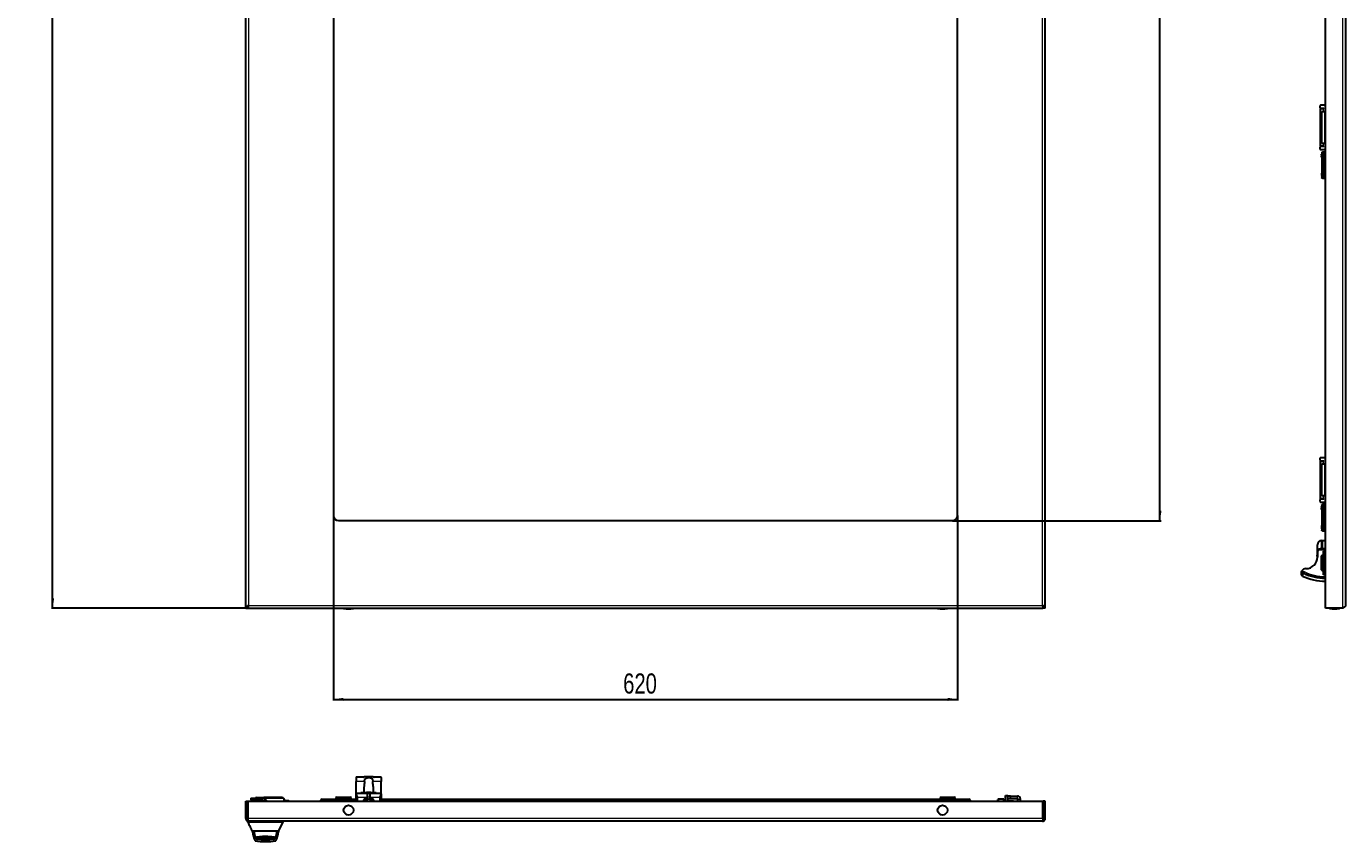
# Model space of a CAD drawing. Header units: millimetres. Extents: x -793 to 1819, y -785 to 978.
# Drawn here: x -793 to 517, y -785 to 24 of the extents above; entities that cross this region are included whole.
import ezdxf

# ---------------------------------------------------------------- set-up
doc = ezdxf.new("R2010")
doc.units = ezdxf.units.MM
doc.layers.add('FORMAT', color=7, linetype='Continuous')
doc.styles.add('SLDTEXTSTYLE0', font='TXT', dxfattribs={"width": 0.75})
doc.dimstyles.new('SLDDIMSTYLE0', dxfattribs={"dimtxt": 20, "dimasz": 10, "dimexe": 0, "dimexo": 0.0625, "dimgap": 5, "dimtad": 2, "dimdec": 1, "dimrnd": 1e-09, "dimzin": 12, "dimdsep": 46, "dimtxsty": 'SLDTEXTSTYLE0', "dimsah": 1, "dimcen": 0.09, "dimadec": 0, "dimazin": 3, "dimtfac": 1, "dimtofl": 0, "dimtmove": 0, "dimatfit": 3, "dimfxl": 0, "dimfrac": 2, "dimtolj": 1, "dimtzin": 12, "dimarcsym": 0})

# ---------------------------------------------------------------- blocks, each defined once
blk = doc.blocks.new('_D_1')
at = {"layer": 'FORMAT'}
for p, q in [((-575.1, 801.5), (-768, 801.5)), ((-767, -553.5), (-767, 801.5)), ((-575.1, -553.5), (-768, -553.5))]:
    blk.add_line(p, q, dxfattribs=at)
for points in [[(-767, 801.5), (-768.5, 791.5), (-765.5, 791.5)], [(-767, -553.5), (-765.5, -543.5), (-768.5, -543.5)]]:
    blk.add_solid(points, dxfattribs=at)
at = {"layer": 'FORMAT', "insert": (-792.8, 94.5), "char_height": 20, "attachment_point": 1, "rotation": 90, "style": 'SLDTEXTSTYLE0'}
blk.add_mtext('1355', dxfattribs=at)
blk = doc.blocks.new('_D_2')
at = {"layer": 'FORMAT'}
for p, q in [((-488.1, -461.5), (-488.1, -645)), ((131.9, -461.5), (131.9, -645)), ((-488.1, -644), (131.9, -644))]:
    blk.add_line(p, q, dxfattribs=at)
for points in [[(-488.1, -644), (-478.1, -645.5), (-478.1, -642.4)], [(131.9, -644), (121.9, -642.4), (121.9, -645.5)]]:
    blk.add_solid(points, dxfattribs=at)
at = {"layer": 'FORMAT', "insert": (-200.3, -618.2), "char_height": 20, "attachment_point": 1, "style": 'SLDTEXTSTYLE0'}
blk.add_mtext('620', dxfattribs=at)
blk = doc.blocks.new('_D_3')
at = {"layer": 'FORMAT'}
for p, q in [((126.9, 714.5), (333.9, 714.5)), ((332.9, -466.5), (332.9, 714.5)), ((126.9, -466.5), (333.9, -466.5))]:
    blk.add_line(p, q, dxfattribs=at)
for points in [[(332.9, 714.5), (331.4, 704.5), (334.4, 704.5)], [(332.9, -466.5), (334.4, -456.5), (331.4, -456.5)]]:
    blk.add_solid(points, dxfattribs=at)
at = {"layer": 'FORMAT', "insert": (307.1, 94.5), "char_height": 20, "attachment_point": 1, "rotation": 90, "style": 'SLDTEXTSTYLE0'}
blk.add_mtext('1181', dxfattribs=at)

msp = doc.modelspace()

# ---------------------------------------------------------------- linework, layer by layer
at = {"color": 7, "linetype": 'Continuous', "lineweight": 25}
for p, q in [((-575.1, -553.47), (-575.1, 801.53)), ((218.9, -553.47), (218.9, 801.53)), ((497.27, -553.47), (497.27, 801.53)), ((-488.1, 709.53), (-488.1, -461.47)), ((131.9, -461.47), (131.9, 709.53)), ((517.27, 45.03), (517.27, -550.87)), ((491.72, -54.47), (491.72, -56.47)), ((497.27, -53.97), (492.22, -53.97)), ((492.22, -56.97), (495.72, -56.97)), ((492.22, -56.97), (492.22, -57.27)), ((492.22, -94.67), (492.22, -57.27)), ((492.22, -57.27), (495.22, -57.27)), ((493.77, -59.97), (496.77, -59.97)), ((493.77, -91.97), (493.77, -59.97)), ((494.72, -56.97), (494.72, -57.27)), ((495.22, -57.27), (495.72, -57.27)), ((495.72, -57.27), (495.72, -56.97)), ((497.27, -59.97), (496.77, -59.97)), ((491.72, -95.47), (491.72, -97.47)), ((495.22, -94.67), (492.22, -94.67)), ((492.22, -94.67), (492.22, -94.97)), ((495.72, -94.97), (492.22, -94.97)), ((492.22, -97.97), (497.27, -97.97)), ((493.67, -100.97), (493.67, -125.97)), ((496.77, -91.97), (493.77, -91.97)), ((494.72, -94.67), (494.72, -94.97)), ((495.72, -94.67), (495.22, -94.67)), ((497.27, -100.47), (495.67, -100.47)), ((495.72, -94.97), (495.72, -94.67)), ((496.77, -91.97), (497.27, -91.97)), ((495.67, -126.47), (497.27, -126.47)), ((491.72, -404.47), (491.72, -406.47)), ((497.27, -403.97), (492.22, -403.97)), ((492.22, -406.97), (495.72, -406.97)), ((492.22, -406.97), (492.22, -407.27)), ((492.22, -444.67), (492.22, -407.27)), ((492.22, -407.27), (495.22, -407.27)), ((493.77, -409.97), (496.77, -409.97)), ((493.77, -441.97), (493.77, -409.97)), ((494.72, -406.97), (494.72, -407.27)), ((495.22, -407.27), (495.72, -407.27)), ((495.72, -407.27), (495.72, -406.97)), ((497.27, -409.97), (496.77, -409.97)), ((491.72, -445.47), (491.72, -447.47)), ((495.22, -444.67), (492.22, -444.67)), ((492.22, -444.67), (492.22, -444.97)), ((495.72, -444.97), (492.22, -444.97)), ((496.77, -441.97), (493.77, -441.97)), ((494.72, -444.67), (494.72, -444.97)), ((495.72, -444.67), (495.22, -444.67)), ((495.72, -444.97), (495.72, -444.67)), ((496.77, -441.97), (497.27, -441.97)), ((492.22, -447.97), (497.27, -447.97)), ((493.67, -450.97), (493.67, -475.97)), ((497.27, -450.47), (495.67, -450.47)), ((-483.1, -466.47), (126.9, -466.47)), ((495.67, -476.47), (497.27, -476.47)), ((489.27, -496.26), (489.27, -490.32)), ((489.27, -496.25), (489.27, -490.32)), ((489.27, -498.32), (489.27, -496.26)), ((493.27, -486.32), (493.27, -486.32)), ((493.27, -486.32), (493.3, -486.32)), ((493.27, -494.32), (497.27, -494.32)), ((493.3, -486.32), (494.26, -486.32)), ((494.26, -486.32), (497.27, -486.32)), ((495.27, -496.82), (497.27, -496.82)), ((495.27, -499.47), (495.27, -496.82)), ((489.16, -500.47), (489.17, -500.47)), ((489.17, -498.65), (489.27, -498.65)), ((489.17, -498.78), (489.27, -498.78)), ((489.17, -498.78), (489.17, -500.33)), ((489.17, -500.33), (489.27, -500.33)), ((489.17, -500.47), (489.27, -500.47)), ((489.17, -500.54), (489.27, -500.54)), ((489.17, -500.67), (489.27, -500.67)), ((489.17, -501.67), (489.17, -500.67)), ((489.17, -502.17), (489.17, -501.67)), ((489.17, -501.67), (489.27, -501.67)), ((489.17, -502.17), (489.27, -502.17)), ((489.27, -498.32), (489.27, -502.57)), ((493.77, -500.97), (493.27, -501.47)), ((493.27, -515.47), (493.27, -501.47)), ((495.27, -500.97), (493.77, -500.97)), ((493.77, -500.97), (493.77, -515.97)), ((495.27, -517.47), (495.27, -499.47)), ((496.27, -498.47), (497.27, -498.47)), ((475.54, -518.5), (473.38, -517.6)), ((493.27, -515.47), (493.77, -515.97)), ((493.77, -515.97), (495.27, -515.97)), ((495.27, -520.12), (495.27, -517.47)), ((497.27, -520.12), (495.27, -520.12)), ((497.27, -518.47), (496.27, -518.47)), ((-575.1, -553.47), (-573.1, -553.47)), ((-572.8, -553.47), (-572.8, -551.79)), ((-572.8, -553.47), (216.6, -553.47)), ((216.6, -551.47), (216.6, -553.47)), ((218.9, -553.47), (216.9, -553.47)), ((514.67, -553.47), (497.27, -553.47)), ((-465.6, -721.68), (-465.6, -725.51)), ((-465.6, -737.01), (-465.6, -725.51)), ((-458.58, -721.12), (-464.1, -721.12)), ((-457.69, -721.07), (-458.22, -721.07)), ((-457.95, -732.8), (-457.95, -735.38)), ((-448.5, -721.01), (-457.69, -721.01)), ((-447.99, -721.07), (-448.5, -721.06)), ((-448.25, -735.38), (-448.25, -732.8)), ((-442.1, -721.12), (-447.62, -721.12)), ((-440.6, -721.68), (-440.6, -725.51)), ((-440.6, -737.01), (-440.6, -725.51)), ((-575.1, -745.01), (-573.1, -745.01)), ((-575.1, -762.41), (-575.1, -745.01)), ((-573.1, -762.41), (-573.1, -745.01)), ((-572.8, -745.01), (216.6, -745.01)), ((-572.8, -762.41), (-572.8, -745.01)), ((-570.1, -742.11), (-570.1, -743.01)), ((-570.1, -742.11), (-568.1, -742.11)), ((-568.1, -743.41), (-569.7, -743.41)), ((-569.51, -745.01), (-569.6, -743.41)), ((-568.1, -742.11), (-565.9, -742.11)), ((-566.89, -743.41), (-568.1, -743.41)), ((-567.1, -745.01), (-567.1, -744.51)), ((-565.1, -745.01), (-565.1, -744.51)), ((-564.1, -741.51), (-557.6, -741.51)), ((-564.1, -743.51), (-559.1, -743.51)), ((-559.1, -743.41), (-559.1, -744.91)), ((-557.7, -743.96), (-557.7, -744.91)), ((-554.5, -743.96), (-557.7, -743.96)), ((-557.7, -744.71), (-554.5, -744.71)), ((-539.1, -741.41), (-557.1, -741.41)), ((-554.5, -744.91), (-554.5, -743.96)), ((-537.1, -745.01), (-537.1, -743.41)), ((-532.7, -744.81), (-537.1, -744.81)), ((-500.6, -745.01), (-500.6, -744.01)), ((-499.6, -743.01), (-495.6, -743.01)), ((-495.6, -743.01), (-465.6, -743.01)), ((-495.6, -743.01), (-495.6, -744.01)), ((-495.6, -744.01), (-495.6, -745.01)), ((-485.1, -741.01), (-485.6, -741.51)), ((-485.6, -741.51), (-485.6, -743.01)), ((-470.6, -741.51), (-485.6, -741.51)), ((-485.1, -741.01), (-471.1, -741.01)), ((-470.6, -741.51), (-471.1, -741.01)), ((-470.6, -743.01), (-470.6, -741.51)), ((-465.6, -737.89), (-465.6, -737.01)), ((-465.6, -737.01), (-452.1, -737.01)), ((-465.6, -745.01), (-465.6, -737.89)), ((-460.72, -736.91), (-460.72, -737.01)), ((-460.58, -736.91), (-460.58, -737.01)), ((-460.46, -736.91), (-460.46, -737.01)), ((-459.65, -736.91), (-460.46, -736.91)), ((-459.65, -736.91), (-459.65, -737.01)), ((-459.5, -736.91), (-459.5, -737.01)), ((-459.38, -736.91), (-459.38, -737.01)), ((-459.05, -736.91), (-459.05, -737.01)), ((-458.86, -736.91), (-458.86, -737.01)), ((-458.33, -736.91), (-458.33, -737.01)), ((-457.85, -736.91), (-457.85, -737.01)), ((-457.68, -736.91), (-457.68, -737.01)), ((-457.22, -736.91), (-457.22, -737.01)), ((-457.08, -736.91), (-457.08, -737.01)), ((-456.96, -736.91), (-456.96, -737.01)), ((-456.65, -736.91), (-456.65, -737.01)), ((-455.37, -736.91), (-456.49, -736.91)), ((-455.37, -736.91), (-455.37, -737.01)), ((-455.23, -736.91), (-455.23, -737.01)), ((-455.04, -736.91), (-455.04, -737.01)), ((-455.03, -736.91), (-455.03, -737.01)), ((-454.44, -736.91), (-455.03, -736.91)), ((-454.44, -736.91), (-454.44, -737.01)), ((-454.17, -736.69), (-454.2, -736.45)), ((-454.13, -736.69), (-454.16, -736.38)), ((-454.14, -736.54), (-454.14, -736.45)), ((-453.54, -736.91), (-454.12, -736.91)), ((-454.1, -737.01), (-452.1, -737.01)), ((-454.1, -741.01), (-454.1, -737.01)), ((-454.1, -741.01), (-454.1, -741.04)), ((-453.54, -736.91), (-453.54, -737.01)), ((-453.53, -736.91), (-453.53, -737.01)), ((-453.53, -736.91), (-453.35, -736.91)), ((-453.35, -736.91), (-453.35, -737.01)), ((-453.35, -736.91), (-453.35, -736.91)), ((-453.33, -736.91), (-453.33, -737.01)), ((-453.32, -736.42), (-453.32, -736.38)), ((-453.18, -736.91), (-453.18, -737.01)), ((-452.38, -736.91), (-453.18, -736.91)), ((-452.38, -736.91), (-452.38, -737.01)), ((-452.24, -736.91), (-452.24, -737.01)), ((-452.12, -736.91), (-452.12, -737.01)), ((-452.1, -737.01), (-452.1, -741.01)), ((-452.1, -741.04), (-452.1, -741.01)), ((-452.05, -736.46), (-452.04, -736.38)), ((-452.02, -736.94), (-451.72, -736.93)), ((-451.69, -736.58), (-451.68, -736.45)), ((-451.69, -736.91), (-451.69, -737.01)), ((-451.6, -737.01), (-440.6, -737.01)), ((-451.57, -736.91), (-451.57, -737.01)), ((-451.2, -736.91), (-451.2, -737.01)), ((-450.94, -736.91), (-450.94, -737.01)), ((-450.82, -736.91), (-450.82, -737.01)), ((-450.68, -736.91), (-450.68, -737.01)), ((-450.56, -736.91), (-450.56, -737.01)), ((-450.13, -736.91), (-450.13, -737.01)), ((-450.1, -736.91), (-450.13, -736.91)), ((-450.09, -736.91), (-450.09, -737.01)), ((-450.06, -736.91), (-450.06, -737.01)), ((-449.89, -736.91), (-449.89, -737.01)), ((-449.55, -736.91), (-449.55, -737.01)), ((-449.06, -736.91), (-449.06, -737.01)), ((-448.86, -736.91), (-448.86, -737.01)), ((-448.52, -736.91), (-448.52, -737.01)), ((-448.36, -736.91), (-448.36, -737.01)), ((-447.3, -736.91), (-448.36, -736.91)), ((-447.3, -736.91), (-447.3, -737.01)), ((-446.99, -736.91), (-446.99, -737.01)), ((-446.82, -736.91), (-446.82, -737.01)), ((-446.45, -736.91), (-446.45, -737.01)), ((-445.69, -736.91), (-446.45, -736.91)), ((-445.69, -736.91), (-445.69, -737.01)), ((-440.6, -737.89), (-440.6, -737.01)), ((-440.6, -737.89), (-440.6, -745.01)), ((-440.6, -743.01), (139.4, -743.01)), ((114.9, -741.01), (114.4, -741.51)), ((114.4, -741.51), (114.4, -743.01)), ((129.4, -741.51), (114.4, -741.51)), ((114.9, -741.01), (128.9, -741.01)), ((129.4, -741.51), (128.9, -741.01)), ((129.4, -743.01), (129.4, -741.51)), ((139.4, -743.01), (143.4, -743.01)), ((139.4, -744.01), (139.4, -743.01)), ((139.4, -745.01), (139.4, -744.01)), ((144.4, -744.01), (144.4, -745.01)), ((171.85, -745.01), (171.85, -743.56)), ((177.85, -742.96), (172.45, -742.96)), ((177.85, -745.01), (177.85, -742.96)), ((179.35, -744.96), (178.1, -744.96)), ((179.35, -739.46), (181.85, -739.46)), ((179.35, -739.96), (179.35, -739.46)), ((179.35, -745.01), (179.35, -739.96)), ((181.85, -739.46), (181.85, -739.96)), ((181.85, -745.01), (181.85, -739.96)), ((182.35, -739.96), (181.85, -740)), ((187.29, -744.96), (181.85, -744.96)), ((184.35, -739.96), (182.35, -739.96)), ((182.35, -742.46), (184.35, -742.46)), ((184.35, -739.96), (191.35, -739.96)), ((184.35, -742.46), (184.35, -739.96)), ((184.35, -742.46), (191.35, -742.46)), ((187.34, -745.01), (187.29, -744.96)), ((187.29, -745.01), (187.29, -744.96)), ((191.85, -745.01), (191.85, -742.96)), ((194.35, -745.01), (194.35, -742.96)), ((216.6, -762.41), (216.6, -745.01)), ((218.9, -745.01), (216.9, -745.01)), ((216.9, -762.41), (216.9, -745.01)), ((218.9, -762.41), (218.9, -745.01)), ((-575.1, -762.41), (-573.1, -762.41)), ((-573.1, -766.01), (-573.1, -765.01)), ((-572.5, -765.01), (-573.1, -765.01)), ((216.3, -765.01), (-572.5, -765.01)), ((-543.6, -766.01), (-567.6, -766.01)), ((-542.6, -775.01), (-538.07, -765.96)), ((-538.1, -766.01), (-538.1, -765.01)), ((218.9, -762.41), (216.9, -762.41)), ((-566.2, -775.01), (-568.6, -775.01)), ((-568.56, -775.01), (-568.56, -775.22)), ((-545, -775.01), (-566.2, -775.01)), ((-561.43, -781.99), (-561.28, -782)), ((-561.43, -782), (-549.84, -782)), ((-542.6, -775.01), (-545, -775.01)), ((-542.64, -775.22), (-542.64, -775.01))]:
    msp.add_line(p, q, dxfattribs=at)
at = {"color": 8, "linetype": 'Continuous', "lineweight": 18}
for p, q in [((514.67, -553.47), (514.67, 801.53)), ((216.3, -550.87), (216.3, 798.93)), ((-572.5, 45.04), (-572.5, -550.87)), ((495.22, -57.27), (495.22, -56.97)), ((495.22, -59.97), (495.22, -57.27)), ((496.77, -91.97), (496.77, -59.97)), ((495.22, -94.67), (495.22, -91.97)), ((495.22, -94.97), (495.22, -94.67)), ((495.67, -125.97), (495.67, -100.97)), ((495.67, -100.97), (497.27, -100.97)), ((497.27, -125.97), (495.67, -125.97)), ((495.22, -407.27), (495.22, -406.97)), ((495.22, -409.97), (495.22, -407.27)), ((496.77, -441.97), (496.77, -409.97)), ((495.22, -444.67), (495.22, -441.97)), ((495.22, -444.97), (495.22, -444.67)), ((495.67, -450.97), (497.27, -450.97)), ((495.67, -475.97), (495.67, -450.97)), ((497.27, -475.97), (495.67, -475.97)), ((489.27, -490.32), (489.27, -490.32)), ((497.27, -495.82), (490.15, -495.82)), ((493.27, -494.32), (493.27, -493.82)), ((493.27, -493.82), (493.3, -493.82)), ((493.3, -493.82), (493.3, -486.32)), ((493.3, -494.32), (493.3, -493.82)), ((493.3, -493.82), (494.26, -493.82)), ((494.26, -486.32), (494.26, -493.82)), ((494.26, -493.82), (497.27, -493.82)), ((495.27, -499.47), (496.27, -499.47)), ((496.27, -498.47), (496.27, -499.47)), ((497.27, -499.47), (496.27, -499.47)), ((496.27, -499.47), (496.27, -517.47)), ((473.94, -516.21), (476.14, -517.12)), ((495.27, -517.47), (496.27, -517.47)), ((496.27, -517.47), (497.27, -517.47)), ((496.27, -518.47), (496.27, -517.47)), ((-572.5, -550.87), (216.3, -550.87)), ((-477.96, -553.59), (-468.24, -553.59)), ((-477.85, -553.72), (-468.35, -553.72)), ((112.04, -553.59), (116.9, -553.59)), ((112.15, -553.72), (116.9, -553.72)), ((116.9, -553.59), (121.76, -553.59)), ((116.9, -553.72), (121.65, -553.72)), ((501.41, -553.59), (511.13, -553.59)), ((501.52, -553.72), (511.02, -553.72)), ((-457.19, -725.51), (-465.6, -725.51)), ((-440.6, -725.51), (-449.01, -725.51)), ((-570.1, -743.01), (-568.1, -743.01)), ((-568.6, -743.41), (-568.51, -745.01)), ((-568.1, -742.11), (-568.1, -743.01)), ((-568.1, -743.41), (-568.1, -743.01)), ((-568.1, -743.01), (-566.7, -743.01)), ((-565.1, -744.51), (-567.1, -744.51)), ((-564.1, -743.51), (-564.1, -741.51)), ((-558.6, -745.01), (-558.6, -743.41)), ((-557.1, -741.91), (-539.1, -741.91)), ((-537.6, -743.41), (-537.6, -745.01)), ((-532.7, -745.01), (-532.7, -744.81)), ((-499.6, -744.01), (-500.6, -744.01)), ((-499.6, -744.01), (-499.6, -743.01)), ((-499.6, -744.01), (-499.6, -745.01)), ((-495.6, -744.01), (-499.6, -744.01)), ((-464.1, -741.01), (-464.1, -745.01)), ((-464.1, -741.01), (-454.6, -741.01)), ((-456.49, -736.91), (-456.49, -737.01)), ((-454.96, -741.52), (-454.82, -742)), ((-454.6, -741.01), (-454.6, -737.01)), ((-454.6, -741.01), (-454.1, -741.01)), ((-454.6, -741.04), (-454.6, -741.01)), ((-454.6, -741.04), (-454.1, -741.04)), ((-452.1, -741.01), (-454.1, -741.01)), ((-452.1, -741.01), (-451.6, -741.01)), ((-452.1, -741.04), (-451.6, -741.04)), ((-451.6, -737.01), (-451.6, -741.01)), ((-451.6, -741.01), (-451.6, -741.04)), ((-451.6, -741.01), (-442.1, -741.01)), ((-451.38, -742), (-451.24, -741.52)), ((-442.1, -745.01), (-442.1, -741.01)), ((143.4, -744.01), (139.4, -744.01)), ((143.4, -743.01), (143.4, -744.01)), ((143.4, -745.01), (143.4, -744.01)), ((144.4, -744.01), (143.4, -744.01)), ((172.45, -742.96), (172.45, -745.01)), ((178.1, -744.96), (178.1, -745.01)), ((181.85, -739.96), (179.35, -739.96)), ((191.35, -742.46), (191.35, -739.96)), ((191.85, -742.96), (194.35, -742.96)), ((216.6, -762.41), (-572.8, -762.41)), ((-567.6, -766.01), (-567.6, -765.01)), ((-543.6, -766.01), (-543.6, -765.01))]:
    msp.add_line(p, q, dxfattribs=at)
at = {"color": 7, "linetype": 'Continuous', "lineweight": 25, "flags": 128}
for points in [[(216.9, -751.51), (216.76, -751.26), (216.6, -750.99)], [(216.6, -760.03), (216.76, -759.76), (216.9, -759.51)], [(-564.72, -782.44), (-565.08, -781.55), (-565.18, -781.27)], [(-545.91, -780.96), (-546.13, -781.55), (-546.48, -782.44)]]:
    msp.add_lwpolyline(points, dxfattribs=at)
at = {"color": 8, "linetype": 'Continuous', "lineweight": 18, "flags": 128}
for points in [[(216.6, -751.59), (216.89, -752.18), (216.9, -752.2)], [(216.9, -758.83), (216.89, -758.85), (216.6, -759.44)]]:
    msp.add_lwpolyline(points, dxfattribs=at)
at = {"color": 7, "linetype": 'Continuous', "lineweight": 25}
for centre in [(-473.1, -754.01), (-473.1, -754.01), (116.9, -754.01), (116.9, -754.01)]:
    msp.add_circle(centre, 4.86, dxfattribs=at)
at = {"color": 8, "linetype": 'Continuous', "lineweight": 18}
for centre in [(-473.1, -754.01), (116.9, -754.01)]:
    msp.add_circle(centre, 4.75, dxfattribs=at)
at = {"color": 7, "linetype": 'Continuous', "lineweight": 25}
for centre, radius, start, end in [((492.22, -54.47), 0.5, 90, 180), ((492.22, -56.47), 0.5, 180, 270), ((492.22, -95.47), 0.5, 90, 180), ((492.22, -97.47), 0.5, 180, 270), ((492.22, -404.47), 0.5, 90, 180), ((492.22, -406.47), 0.5, 180, 270), ((492.22, -445.47), 0.5, 90, 180), ((492.22, -447.47), 0.5, 180, 270), ((-483.1, -461.47), 5, 180, 270), ((126.9, -461.47), 5, 270, 0), ((493.27, -490.32), 4, 90, 180), ((493.27, -490.32), 4, 90, 180), ((493.27, -498.32), 4, 141.31781, 180), ((477.77, -502.57), 11.5, 270, 0), ((496.27, -499.47), 1, 90, 180), ((477.77, -518.57), 4.5, 90, 148.43185), ((498.27, -468.42), 58.2, 245.70354, 269.01549), ((498.27, -468.42), 55, 245.58594, 268.9582), ((496.27, -517.47), 1, 180, 270), ((-452.2, -553.53), 25.77, 179.86102, 180.13898), ((-477.84, -553.59), 0.126, 180, 263.97442), ((-473.1, -508.72), 45.25, 263.97442, 269.9984), ((-473.1, -508.72), 45.25, 270.0016, 276.02558), ((-468.37, -553.59), 0.126, 276.02558, 0), ((-494.01, -553.53), 25.77, 359.86102, 0.13898), ((137.8, -553.53), 25.77, 179.86102, 180.13898), ((112.16, -553.59), 0.126, 180, 263.97442), ((116.9, -508.72), 45.25, 263.97442, 269.9984), ((116.9, -508.72), 45.25, 270.0016, 276.02558), ((121.63, -553.59), 0.126, 276.02558, 0), ((95.99, -553.53), 25.77, 359.86102, 0.13898), ((527.18, -553.53), 25.77, 179.86102, 180.13898), ((501.54, -553.59), 0.126, 180, 263.97442), ((506.27, -508.72), 45.25, 263.97442, 269.9984), ((506.27, -508.72), 45.25, 270.0016, 276.02558), ((511.01, -553.59), 0.126, 276.02558, 0), ((485.37, -553.53), 25.77, 359.86102, 0.13898), ((-569.7, -743.01), 0.4, 180, 270), ((-564.1, -744.51), 3, 90, 180), ((-564.1, -744.51), 1, 90, 180), ((-532.7, -745.41), 0.6, 41.81031, 90), ((-499.6, -744.01), 1, 90, 180), ((-453.1, -748.01), 6.25, 106.01339, 151.3146), ((-453.1, -748.01), 4.85, 90, 141.78919), ((-453.1, -744.31), 8, 98.41771, 108.44436), ((-453.07, -740.65), 4.34, 104.99458, 114.66368), ((-454.42, -742.22), 5.54, 85.14071, 94.85929), ((-455.1, -741.04), 1, 286.01339, 0), ((-454.07, -736.48), 0.133, 135.20997, 169.83797), ((-453.04, -744.41), 8.03, 91.99978, 97.83609), ((-452.69, -738.06), 1.85, 119.67191, 132.73716), ((-452.62, -742.88), 6.5, 92.24647, 98.7173), ((-453.58, -742.83), 6.45, 85.77538, 87.76397), ((-453.1, -748.01), 4.85, 38.21081, 90), ((-453.16, -744.41), 8.03, 82.16391, 88.00022), ((-451.1, -741.04), 1, 180, 253.98661), ((-453.25, -740.73), 4.43, 65.15746, 74.45727), ((-452.17, -738.02), 1.64, 72.5824, 85.536), ((-453.1, -744.31), 8, 70.1778, 81.58229), ((-453.09, -743.35), 7.03, 70.80686, 78.43412), ((-451.08, -739.04), 2.36, 82.549, 97.451), ((-453.1, -748.01), 6.25, 28.6854, 73.98661), ((143.4, -744.01), 1, 0, 90), ((172.45, -743.56), 0.6, 90, 180), ((178.1, -744.71), 0.25, 180, 270), ((182.35, -742.96), 0.5, 90, 180), ((191.35, -742.96), 3, 0, 90), ((191.35, -742.96), 0.5, 0, 90), ((209.4, -755.51), 7.5, 343.7398, 16.2602), ((-576.54, -775.22), 7.98, 358.26695, 359.99994), ((-541.71, -772.66), 27, 185.96099, 206.16954), ((-555.6, -775.01), 11.4, 180, 210.87421), ((-555.6, -703.22), 82, 262.75342, 277.24658), ((-564.26, -782.25), 0.5, 203.04365, 263.74905), ((-555.6, -703.22), 80, 263.74905, 276.25095), ((-546.94, -782.25), 0.5, 276.25095, 336.95635), ((-555.6, -775.01), 11.4, 329.05608, 0), ((-569.49, -772.66), 27, 333.83046, 354.03918), ((-534.66, -775.22), 7.98, 180, 181.7325)]:
    msp.add_arc(centre, radius, start, end, dxfattribs=at)
at = {"color": 8, "linetype": 'Continuous', "lineweight": 18}
for centre, radius, start, end in [((493.27, -498.32), 4.5, 90, 152.71955), ((493.77, -493.83), 0.491, 271.15589, 1.11103), ((498.27, -468.42), 55.65, 245.60841, 268.97035), ((498.27, -468.42), 53.5, 245.55903, 268.92899), ((-453.1, -748.01), 6.75, 106.01339, 153.6122), ((-455.1, -741.04), 0.5, 286.01339, 0), ((-451.1, -741.04), 0.5, 180, 253.98661), ((-453.1, -748.01), 6.75, 26.3878, 73.98661)]:
    msp.add_arc(centre, radius, start, end, dxfattribs=at)
at = {"color": 7, "linetype": 'Continuous', "lineweight": 25}
for points, knots in [([(493.37, -102.96), (493.37, -102.91), (493.37, -102.83), (493.37, -102.74), (493.37, -102.65), (493.37, -102.52), (493.37, -102.49), (493.37, -102.47)], [0, 0, 0, 0, 0.12469266, 0.18718223, 0.24977336, 0.50003944, 1, 1, 1, 1]), ([(493.37, -103.17), (493.37, -103.17), (493.37, -103.17), (493.37, -103.16), (493.37, -103.15), (493.37, -103.12), (493.37, -103.08), (493.37, -103.04), (493.37, -103), (493.37, -102.98), (493.37, -102.96)], [0, 0, 0, 0, 0.1288253, 0.1801694, 0.2433966, 0.3698599, 0.4998642, 0.7496495, 0.8434763, 1, 1, 1, 1]), ([(493.37, -104.68), (493.37, -104.6), (493.37, -104.45), (493.37, -104.23), (493.37, -104.05), (493.37, -103.88), (493.37, -103.78), (493.37, -103.77), (493.37, -103.76)], [0, 0, 0, 0, 0.1250486, 0.2498861, 0.3708558, 0.4998199, 0.7496086, 1, 1, 1, 1]), ([(493.37, -105.53), (493.37, -105.52), (493.37, -105.51), (493.37, -105.42), (493.37, -105.33), (493.37, -105.2), (493.37, -104.99), (493.37, -104.8), (493.37, -104.68)], [0, 0, 0, 0, 0.25007, 0.3791813, 0.5004993, 0.6241696, 0.7508424, 1, 1, 1, 1]), ([(493.37, -121.41), (493.37, -121.42), (493.37, -121.43), (493.37, -121.51), (493.37, -121.61), (493.37, -121.74), (493.37, -121.95), (493.37, -122.13), (493.37, -122.25)], [0, 0, 0, 0, 0.2500695, 0.3795588, 0.5004992, 0.6245563, 0.7508428, 1, 1, 1, 1]), ([(493.37, -122.25), (493.37, -122.29), (493.37, -122.37), (493.37, -122.52), (493.37, -122.71), (493.37, -122.88), (493.37, -123.05), (493.37, -123.16), (493.37, -123.17), (493.37, -123.17)], [0, 0, 0, 0, 0.0626366, 0.1252782, 0.2500723, 0.3748405, 0.4999941, 0.7496958, 1, 1, 1, 1]), ([(493.37, -123.76), (493.37, -123.76), (493.37, -123.76), (493.37, -123.78), (493.37, -123.79), (493.37, -123.81), (493.37, -123.87), (493.37, -123.93), (493.37, -123.97)], [0, 0, 0, 0, 0.1310705, 0.1824367, 0.2437962, 0.3713877, 0.5004416, 1, 1, 1, 1]), ([(493.37, -123.97), (493.37, -124), (493.37, -124.05), (493.37, -124.13), (493.37, -124.2), (493.37, -124.29), (493.37, -124.42), (493.37, -124.45), (493.37, -124.47)], [0, 0, 0, 0, 0.0626863, 0.1251726, 0.1876279, 0.2501847, 0.5003136, 1, 1, 1, 1]), ([(493.37, -452.96), (493.37, -452.91), (493.37, -452.83), (493.37, -452.74), (493.37, -452.65), (493.37, -452.52), (493.37, -452.49), (493.37, -452.47)], [0, 0, 0, 0, 0.1246927, 0.1871822, 0.2497734, 0.5000394, 1, 1, 1, 1]), ([(493.37, -453.17), (493.37, -453.17), (493.37, -453.17), (493.37, -453.16), (493.37, -453.15), (493.37, -453.12), (493.37, -453.08), (493.37, -453.04), (493.37, -453), (493.37, -452.98), (493.37, -452.96)], [0, 0, 0, 0, 0.1288253, 0.1801694, 0.2433966, 0.3698599, 0.4998642, 0.7496495, 0.8434763, 1, 1, 1, 1]), ([(493.37, -454.68), (493.37, -454.6), (493.37, -454.45), (493.37, -454.23), (493.37, -454.05), (493.37, -453.88), (493.37, -453.78), (493.37, -453.77), (493.37, -453.76)], [0, 0, 0, 0, 0.12504855, 0.2498861, 0.37085579, 0.49981991, 0.74960864, 1, 1, 1, 1]), ([(493.37, -455.53), (493.37, -455.52), (493.37, -455.51), (493.37, -455.42), (493.37, -455.33), (493.37, -455.2), (493.37, -454.99), (493.37, -454.8), (493.37, -454.68)], [0, 0, 0, 0, 0.25007, 0.3791813, 0.5004993, 0.6241696, 0.7508424, 1, 1, 1, 1]), ([(493.37, -471.41), (493.37, -471.42), (493.37, -471.43), (493.37, -471.51), (493.37, -471.61), (493.37, -471.74), (493.37, -471.95), (493.37, -472.13), (493.37, -472.25)], [0, 0, 0, 0, 0.2500695, 0.3795588, 0.5004992, 0.6245563, 0.7508428, 1, 1, 1, 1]), ([(493.37, -472.25), (493.37, -472.29), (493.37, -472.37), (493.37, -472.52), (493.37, -472.71), (493.37, -472.88), (493.37, -473.05), (493.37, -473.16), (493.37, -473.17), (493.37, -473.17)], [0, 0, 0, 0, 0.06263661, 0.12527825, 0.25007232, 0.37484052, 0.49999408, 0.74969583, 1, 1, 1, 1]), ([(493.37, -473.76), (493.37, -473.76), (493.37, -473.76), (493.37, -473.78), (493.37, -473.79), (493.37, -473.81), (493.37, -473.87), (493.37, -473.93), (493.37, -473.97)], [0, 0, 0, 0, 0.1310705, 0.1824367, 0.2437962, 0.3713877, 0.5004416, 1, 1, 1, 1]), ([(493.37, -473.97), (493.37, -474), (493.37, -474.05), (493.37, -474.13), (493.37, -474.2), (493.37, -474.29), (493.37, -474.42), (493.37, -474.45), (493.37, -474.47)], [0, 0, 0, 0, 0.0626863, 0.1251726, 0.1876279, 0.2501847, 0.5003136, 1, 1, 1, 1]), ([(489.27, -498.25), (489.27, -498.25), (489.27, -498.24), (489.27, -498.24), (489.27, -498.22), (489.27, -498.14), (489.27, -497.81), (489.27, -497.18), (489.27, -496.58), (489.27, -496.25)], [0, 0, 0, 0, 0.0016702, 0.0038887, 0.0095313, 0.0343611, 0.1327508, 0.5262135, 1, 1, 1, 1]), ([(490.15, -495.82), (490.32, -495.63), (490.75, -495.16), (491.69, -494.58), (492.58, -494.34), (493.16, -494.32), (493.27, -494.32), (493.27, -494.32)], [0, 0, 0, 0, 0.1941403, 0.4852754, 0.8987792, 0.9967692, 1, 1, 1, 1]), ([(489.17, -498.65), (489.17, -498.65), (489.17, -498.65), (489.17, -498.68), (489.17, -498.73), (489.17, -498.76), (489.17, -498.78)], [0, 0, 0, 0, 0.2808356, 0.55925, 0.7791823, 1, 1, 1, 1]), ([(489.17, -500.33), (489.17, -500.35), (489.17, -500.39), (489.17, -500.44), (489.17, -500.46), (489.17, -500.47), (489.17, -500.47)], [0, 0, 0, 0, 0.2809531, 0.5593907, 0.7790729, 1, 1, 1, 1]), ([(489.17, -500.4), (489.17, -500.42), (489.17, -500.47), (489.17, -500.53), (489.17, -500.54), (489.17, -500.54)], [0, 0, 0, 0, 0.280801, 0.5596212, 1, 1, 1, 1]), ([(474.32, -521.45), (474.29, -521.43), (474.21, -521.33), (473.75, -520.69), (473.23, -519.49), (473.3, -518.33), (473.33, -517.84)], [0, 0, 0, 0, 0.1016514, 0.3451277, 0.7290479, 1, 1, 1, 1]), ([(473.38, -517.6), (473.37, -517.66), (473.35, -517.73), (473.33, -517.82), (473.33, -517.84)], [0, 0, 0, 0, 0.7894027, 1, 1, 1, 1]), ([(475.29, -519.1), (475.29, -519.1), (475.29, -519.09), (475.29, -519.08), (475.27, -519.05), (475.16, -518.95), (474.66, -518.63), (474.02, -518.25), (473.48, -517.93), (473.33, -517.84)], [0, 0, 0, 0, 0.0037482, 0.0086979, 0.0182752, 0.0547407, 0.1991768, 0.7745776, 1, 1, 1, 1]), ([(473.38, -517.6), (473.38, -517.59), (473.39, -517.56), (473.45, -517.31), (473.57, -516.95), (473.74, -516.56), (473.88, -516.31), (473.94, -516.21)], [0, 0, 0, 0, 0.2129003, 0.4257071, 0.6406126, 0.8533821, 1, 1, 1, 1]), ([(474.32, -521.45), (474.33, -521.41), (474.37, -521.31), (474.61, -520.75), (474.94, -519.95), (475.2, -519.33), (475.29, -519.1)], [0, 0, 0, 0, 0.2373508, 0.52995424, 0.83033059, 1, 1, 1, 1]), ([(475.54, -518.5), (475.55, -518.48), (475.56, -518.45), (475.66, -518.22), (475.81, -517.87), (475.98, -517.49), (476.09, -517.24), (476.13, -517.14), (476.14, -517.12)], [0, 0, 0, 0, 0.2146349, 0.4292693, 0.6439174, 0.8585946, 0.982146, 1, 1, 1, 1]), ([(-572.5, -550.87), (-572.84, -551.08), (-573.18, -551.3), (-573.81, -551.73), (-574.1, -551.95), (-574.58, -552.38), (-574.77, -552.6), (-575.03, -553.03), (-575.1, -553.25), (-575.1, -553.47)], [0, 0, 0, 0, 0.25, 0.25, 0.5, 0.5, 0.75, 0.75, 1, 1, 1, 1]), ([(-572.5, -550.87), (-572.66, -551.3), (-572.81, -551.73), (-573.04, -552.6), (-573.1, -553.03), (-573.1, -553.47)], [0, 0, 0, 0, 0.5, 0.5, 1, 1, 1, 1]), ([(-572.8, -551.47), (-572.75, -551.47), (-572.7, -551.4), (-572.6, -551.18), (-572.55, -551.02), (-572.5, -550.87)], [0, 0, 0, 0, 0.5, 0.5, 1, 1, 1, 1]), ([(-572.8, -553.47), (-572.78, -553.47), (-572.75, -553.4), (-572.7, -553.14), (-572.68, -552.95), (-572.63, -552.47), (-572.6, -552.18), (-572.55, -551.55), (-572.53, -551.21), (-572.5, -550.87)], [0, 0, 0, 0, 0.25, 0.25, 0.5, 0.5, 0.75, 0.75, 1, 1, 1, 1]), ([(218.9, -553.47), (218.9, -553.25), (218.83, -553.03), (218.57, -552.6), (218.38, -552.38), (217.9, -551.95), (217.61, -551.73), (216.98, -551.3), (216.64, -551.08), (216.3, -550.87)], [0, 0, 0, 0, 0.25, 0.25, 0.5, 0.5, 0.75, 0.75, 1, 1, 1, 1]), ([(216.9, -553.47), (216.9, -553.03), (216.83, -552.6), (216.61, -551.73), (216.46, -551.3), (216.3, -550.87)], [0, 0, 0, 0, 0.5, 0.5, 1, 1, 1, 1]), ([(216.3, -550.87), (216.35, -551.02), (216.4, -551.18), (216.5, -551.4), (216.55, -551.47), (216.6, -551.47)], [0, 0, 0, 0, 0.5, 0.5, 1, 1, 1, 1]), ([(216.3, -550.87), (216.32, -551.21), (216.35, -551.55), (216.4, -552.18), (216.42, -552.47), (216.47, -552.95), (216.5, -553.14), (216.55, -553.4), (216.57, -553.47), (216.6, -553.47)], [0, 0, 0, 0, 0.25, 0.25, 0.5, 0.5, 0.75, 0.75, 1, 1, 1, 1]), ([(517.27, -550.87), (517.27, -551.08), (517.2, -551.3), (516.94, -551.73), (516.75, -551.95), (516.27, -552.38), (515.98, -552.6), (515.35, -553.03), (515.01, -553.25), (514.67, -553.47)], [0, 0, 0, 0, 0.25, 0.25, 0.5, 0.5, 0.75, 0.75, 1, 1, 1, 1]), ([(-464.1, -721.12), (-464.27, -721.12), (-464.6, -721.13), (-465.05, -721.19), (-465.39, -721.31), (-465.57, -721.48), (-465.59, -721.62), (-465.6, -721.68)], [0, 0, 0, 0, 0.2129003, 0.4257071, 0.6406126, 0.8533821, 1, 1, 1, 1]), ([(-458.58, -721.12), (-458.48, -721.1), (-458.35, -721.09), (-458.24, -721.07), (-458.22, -721.07)], [0, 0, 0, 0, 0.7894027, 1, 1, 1, 1]), ([(-457.19, -725.51), (-457.25, -726.51), (-457.36, -728.65), (-457.87, -731.09), (-457.93, -732.4), (-457.95, -732.8)], [0, 0, 0, 0, 0.3788234, 0.8122279, 1, 1, 1, 1]), ([(-457.19, -725.51), (-457.17, -725.1), (-457.13, -724.27), (-456.77, -723.17), (-456.12, -722.37), (-455.19, -721.88), (-454.04, -721.63), (-452.72, -721.59), (-451.37, -721.76), (-450.24, -722.23), (-449.51, -723.03), (-449.13, -724.06), (-449.02, -724.92), (-449.01, -725.41), (-449.01, -725.51)], [0, 0, 0, 0, 0.0885051, 0.1771377, 0.2628581, 0.3446937, 0.4304853, 0.5251934, 0.6256454, 0.7239113, 0.8124944, 0.894483, 0.9789968, 1, 1, 1, 1]), ([(-448.25, -732.8), (-448.34, -731.89), (-448.51, -730.03), (-448.97, -727.43), (-449, -725.9), (-449.01, -725.51)], [0, 0, 0, 0, 0.4176682, 0.852903, 1, 1, 1, 1]), ([(-447.99, -721.07), (-447.97, -721.07), (-447.86, -721.09), (-447.73, -721.1), (-447.62, -721.12)], [0, 0, 0, 0, 0.1619735, 1, 1, 1, 1]), ([(-440.6, -721.68), (-440.62, -721.6), (-440.65, -721.44), (-440.88, -721.27), (-441.24, -721.17), (-441.67, -721.12), (-441.97, -721.12), (-442.1, -721.12)], [0, 0, 0, 0, 0.2056827, 0.4113459, 0.6186494, 0.8323389, 1, 1, 1, 1]), ([(-554.72, -741.11), (-554.72, -741.11), (-554.72, -741.11), (-554.65, -741.11), (-554.52, -741.11), (-554.19, -741.11), (-553.87, -741.11), (-553.65, -741.11)], [0, 0, 0, 0, 0.1246927, 0.1871822, 0.2497734, 0.5000394, 1, 1, 1, 1]), ([(-553.65, -741.11), (-553.51, -741.11), (-553.28, -741.11), (-553, -741.11), (-552.82, -741.11), (-552.67, -741.11), (-552.56, -741.11), (-552.55, -741.11), (-552.54, -741.11)], [0, 0, 0, 0, 0.2500888, 0.3824952, 0.5002586, 0.6221632, 0.7501335, 1, 1, 1, 1]), ([(-465.6, -737.89), (-465.58, -738.06), (-465.52, -738.48), (-465.05, -739.43), (-464.52, -740.32), (-464.17, -740.89), (-464.1, -741.01), (-464.1, -741.01)], [0, 0, 0, 0, 0.1941403, 0.4852754, 0.8987792, 0.9967692, 1, 1, 1, 1]), ([(-460.58, -736.91), (-460.6, -736.91), (-460.64, -736.91), (-460.7, -736.91), (-460.72, -736.91), (-460.72, -736.91), (-460.72, -736.91)], [0, 0, 0, 0, 0.2808356, 0.55925, 0.7791823, 1, 1, 1, 1]), ([(-460.46, -736.91), (-460.46, -736.91), (-460.46, -736.91), (-460.49, -736.91), (-460.53, -736.91), (-460.56, -736.91), (-460.58, -736.91)], [0, 0, 0, 0, 0.2808879, 0.5594825, 0.7792702, 1, 1, 1, 1]), ([(-459.5, -736.91), (-459.52, -736.91), (-459.55, -736.91), (-459.61, -736.91), (-459.64, -736.91), (-459.65, -736.91)], [0, 0, 0, 0, 0.28063758, 0.56087676, 1, 1, 1, 1]), ([(-459.38, -736.91), (-459.38, -736.91), (-459.38, -736.91), (-459.41, -736.91), (-459.46, -736.91), (-459.48, -736.91), (-459.5, -736.91)], [0, 0, 0, 0, 0.280941, 0.5591137, 0.7790892, 1, 1, 1, 1]), ([(-458.86, -736.91), (-458.92, -736.91), (-459.03, -736.91), (-459.04, -736.91), (-459.05, -736.91)], [0, 0, 0, 0, 0.5593117, 1, 1, 1, 1]), ([(-458.33, -736.91), (-458.39, -736.91), (-458.51, -736.91), (-458.7, -736.91), (-458.8, -736.91), (-458.86, -736.91)], [0, 0, 0, 0, 0.280496, 0.560765, 1, 1, 1, 1]), ([(-457.85, -736.91), (-457.92, -736.91), (-458.04, -736.91), (-458.24, -736.91), (-458.33, -736.91)], [0, 0, 0, 0, 0.560137, 1, 1, 1, 1]), ([(-457.95, -735.38), (-457.91, -735.65), (-457.82, -736.2), (-457.04, -736.65), (-456.04, -736.86), (-455.27, -736.9), (-454.99, -736.91)], [0, 0, 0, 0, 0.28915725, 0.57941109, 0.84753259, 1, 1, 1, 1]), ([(-457.68, -736.91), (-457.69, -736.91), (-457.7, -736.91), (-457.8, -736.91), (-457.85, -736.91)], [0, 0, 0, 0, 0.5599138, 1, 1, 1, 1]), ([(-457.08, -736.91), (-457.1, -736.91), (-457.14, -736.91), (-457.2, -736.91), (-457.22, -736.91), (-457.22, -736.91), (-457.22, -736.91)], [0, 0, 0, 0, 0.28076525, 0.5591779, 0.77917491, 1, 1, 1, 1]), ([(-456.96, -736.91), (-456.96, -736.91), (-456.96, -736.91), (-456.99, -736.91), (-457.04, -736.91), (-457.07, -736.91), (-457.08, -736.91)], [0, 0, 0, 0, 0.280828, 0.5594169, 0.7793931, 1, 1, 1, 1]), ([(-456.49, -736.91), (-456.51, -736.91), (-456.55, -736.91), (-456.61, -736.91), (-456.64, -736.91), (-456.65, -736.91), (-456.65, -736.91)], [0, 0, 0, 0, 0.2809514, 0.5599669, 0.7794314, 1, 1, 1, 1]), ([(-455.23, -736.91), (-455.24, -736.91), (-455.24, -736.91), (-455.27, -736.91), (-455.32, -736.91), (-455.35, -736.91), (-455.37, -736.91)], [0, 0, 0, 0, 0.2807125, 0.5587014, 0.7790455, 1, 1, 1, 1]), ([(-455.03, -736.91), (-455.03, -736.91), (-455.04, -736.91), (-455.04, -736.91), (-455.04, -736.91)], [0, 0, 0, 0, 0.5600811, 1, 1, 1, 1]), ([(-454.6, -737.01), (-454.6, -737.01), (-454.6, -737.01), (-454.59, -737.01), (-454.58, -737.01), (-454.54, -737.01), (-454.42, -737.01), (-454.2, -737.01), (-454.14, -737.01), (-454.1, -737.01)], [0, 0, 0, 0, 0.0016702, 0.0038887, 0.0095313, 0.0343611, 0.1327508, 0.5262135, 1, 1, 1, 1]), ([(-454.26, -736.91), (-454.28, -736.91), (-454.33, -736.91), (-454.4, -736.91), (-454.42, -736.91), (-454.44, -736.91)], [0, 0, 0, 0, 0.2812256, 0.5615217, 1, 1, 1, 1]), ([(-453.53, -736.91), (-453.53, -736.91), (-453.53, -736.91), (-453.54, -736.91), (-453.54, -736.91)], [0, 0, 0, 0, 0.5595043, 1, 1, 1, 1]), ([(-453.18, -736.91), (-453.2, -736.91), (-453.24, -736.91), (-453.3, -736.91), (-453.33, -736.91), (-453.33, -736.91), (-453.33, -736.91)], [0, 0, 0, 0, 0.2808549, 0.5597179, 0.7795181, 1, 1, 1, 1]), ([(-452.24, -736.91), (-452.26, -736.91), (-452.3, -736.91), (-452.35, -736.91), (-452.38, -736.91), (-452.38, -736.91), (-452.38, -736.91)], [0, 0, 0, 0, 0.2808126, 0.5590988, 0.7791702, 1, 1, 1, 1]), ([(-452.12, -736.91), (-452.12, -736.91), (-452.12, -736.91), (-452.15, -736.91), (-452.19, -736.91), (-452.22, -736.91), (-452.24, -736.91)], [0, 0, 0, 0, 0.2809124, 0.5594047, 0.7791083, 1, 1, 1, 1]), ([(-452.1, -737.01), (-452.06, -737.01), (-451.98, -737.01), (-451.73, -737.01), (-451.6, -737.01), (-451.6, -737.01)], [0, 0, 0, 0, 0.4754612, 0.9940565, 1, 1, 1, 1]), ([(-451.69, -736.91), (-451.71, -736.91), (-451.75, -736.91), (-451.8, -736.91), (-451.83, -736.91), (-451.83, -736.91), (-451.83, -736.91)], [0, 0, 0, 0, 0.28088848, 0.55902285, 0.77915511, 1, 1, 1, 1]), ([(-451.57, -736.91), (-451.57, -736.91), (-451.57, -736.91), (-451.6, -736.91), (-451.64, -736.91), (-451.67, -736.91), (-451.69, -736.91)], [0, 0, 0, 0, 0.28090024, 0.55949828, 0.77914832, 1, 1, 1, 1]), ([(-451.2, -736.91), (-451.25, -736.91), (-451.36, -736.91), (-451.5, -736.91), (-451.56, -736.91), (-451.56, -736.91), (-451.57, -736.91)], [0, 0, 0, 0, 0.2809352, 0.5594866, 0.7792447, 1, 1, 1, 1]), ([(-450.94, -736.91), (-450.99, -736.91), (-451.06, -736.91), (-451.16, -736.91), (-451.2, -736.91)], [0, 0, 0, 0, 0.5594415, 1, 1, 1, 1]), ([(-451.11, -736.91), (-450.67, -736.88), (-449.76, -736.81), (-448.81, -736.5), (-448.32, -736.01), (-448.27, -735.57), (-448.25, -735.38)], [0, 0, 0, 0, 0.2581005, 0.5320515, 0.8005593, 1, 1, 1, 1]), ([(-450.82, -736.91), (-450.83, -736.91), (-450.84, -736.91), (-450.91, -736.91), (-450.94, -736.91)], [0, 0, 0, 0, 0.5603128, 1, 1, 1, 1]), ([(-450.68, -736.91), (-450.7, -736.91), (-450.74, -736.91), (-450.8, -736.91), (-450.82, -736.91), (-450.82, -736.91), (-450.82, -736.91)], [0, 0, 0, 0, 0.2809103, 0.559174, 0.7791663, 1, 1, 1, 1]), ([(-450.56, -736.91), (-450.56, -736.91), (-450.56, -736.91), (-450.59, -736.91), (-450.63, -736.91), (-450.66, -736.91), (-450.68, -736.91)], [0, 0, 0, 0, 0.2808487, 0.55949, 0.7791576, 1, 1, 1, 1]), ([(-450.06, -736.91), (-450.07, -736.91), (-450.09, -736.91), (-450.09, -736.91), (-450.09, -736.91)], [0, 0, 0, 0, 0.560691, 1, 1, 1, 1]), ([(-449.89, -736.91), (-449.93, -736.91), (-450, -736.91), (-450.04, -736.91), (-450.06, -736.91)], [0, 0, 0, 0, 0.5595417, 1, 1, 1, 1]), ([(-449.55, -736.91), (-449.61, -736.91), (-449.74, -736.91), (-449.85, -736.91), (-449.89, -736.91)], [0, 0, 0, 0, 0.5605138, 1, 1, 1, 1]), ([(-449.06, -736.91), (-449.13, -736.91), (-449.27, -736.91), (-449.46, -736.91), (-449.55, -736.91)], [0, 0, 0, 0, 0.5592171, 1, 1, 1, 1]), ([(-448.86, -736.91), (-448.86, -736.91), (-448.88, -736.91), (-449, -736.91), (-449.06, -736.91)], [0, 0, 0, 0, 0.56034041, 1, 1, 1, 1]), ([(-448.36, -736.91), (-448.38, -736.91), (-448.43, -736.91), (-448.48, -736.91), (-448.51, -736.91), (-448.51, -736.91), (-448.52, -736.91)], [0, 0, 0, 0, 0.2808719, 0.5597012, 0.7793822, 1, 1, 1, 1]), ([(-446.82, -736.91), (-446.88, -736.91), (-446.97, -736.91), (-446.98, -736.91), (-446.99, -736.91)], [0, 0, 0, 0, 0.55894749, 1, 1, 1, 1]), ([(-446.45, -736.91), (-446.53, -736.91), (-446.66, -736.91), (-446.77, -736.91), (-446.82, -736.91)], [0, 0, 0, 0, 0.5597473, 1, 1, 1, 1]), ([(-442.1, -741.01), (-442.1, -741.01), (-442.03, -740.89), (-441.68, -740.32), (-441.15, -739.43), (-440.68, -738.48), (-440.62, -738.06), (-440.6, -737.89)], [0, 0, 0, 0, 0.0032308, 0.1012208, 0.5147246, 0.8058597, 1, 1, 1, 1]), ([(-575.1, -762.41), (-575.1, -762.58), (-575.08, -762.75), (-575.02, -763.09), (-574.97, -763.25), (-574.84, -763.57), (-574.76, -763.72), (-574.57, -764), (-574.46, -764.13), (-574.22, -764.37), (-574.08, -764.48), (-573.8, -764.67), (-573.65, -764.75), (-573.18, -764.94), (-572.84, -765.01), (-572.5, -765.01)], [0, 0, 0, 0, 0.125, 0.125, 0.25, 0.25, 0.375, 0.375, 0.5, 0.5, 0.625, 0.625, 0.75, 0.75, 1, 1, 1, 1]), ([(-573.13, -765.96), (-572.74, -766.73), (-571.94, -768.34), (-570.81, -770.58), (-569.68, -772.86), (-568.97, -774.27), (-568.6, -775.01)], [0, 0, 0, 0, 0.2163272, 0.4539552, 0.7147448, 1, 1, 1, 1]), ([(-573.1, -762.41), (-573.1, -762.57), (-573.04, -762.72), (-572.81, -762.95), (-572.66, -763.01), (-572.5, -763.01)], [0, 0, 0, 0, 0.5, 0.5, 1, 1, 1, 1]), ([(-567.6, -766.01), (-568.22, -766.01), (-569.46, -766.01), (-571.1, -766.01), (-572.35, -766.01), (-573.01, -766.01), (-573.07, -766.01), (-573.1, -766.01)], [0, 0, 0, 0, 0.2146939, 0.4293877, 0.6440816, 0.8587754, 1, 1, 1, 1]), ([(-572.5, -765.01), (-572.53, -765.01), (-572.55, -764.94), (-572.6, -764.68), (-572.63, -764.49), (-572.68, -764.01), (-572.7, -763.72), (-572.75, -763.09), (-572.78, -762.75), (-572.8, -762.41)], [0, 0, 0, 0, 0.25, 0.25, 0.5, 0.5, 0.75, 0.75, 1, 1, 1, 1]), ([(-538.1, -766.01), (-538.16, -766.01), (-538.28, -766.01), (-539.23, -766.01), (-540.63, -766.01), (-542.17, -766.01), (-543.2, -766.01), (-543.6, -766.01)], [0, 0, 0, 0, 0.2146898, 0.4293796, 0.6440728, 0.8587666, 1, 1, 1, 1]), ([(216.3, -763.01), (216.46, -763.01), (216.61, -762.95), (216.83, -762.72), (216.9, -762.57), (216.9, -762.41)], [0, 0, 0, 0, 0.5, 0.5, 1, 1, 1, 1]), ([(216.3, -765.01), (216.47, -765.01), (216.64, -764.99), (216.97, -764.93), (217.14, -764.88), (217.45, -764.75), (217.6, -764.67), (217.89, -764.48), (218.02, -764.37), (218.26, -764.13), (218.37, -764), (218.56, -763.71), (218.64, -763.56), (218.83, -763.09), (218.9, -762.75), (218.9, -762.41)], [0, 0, 0, 0, 0.125, 0.125, 0.25, 0.25, 0.375, 0.375, 0.5, 0.5, 0.625, 0.625, 0.75, 0.75, 1, 1, 1, 1]), ([(216.6, -762.41), (216.57, -762.75), (216.55, -763.09), (216.5, -763.72), (216.47, -764.01), (216.42, -764.49), (216.4, -764.68), (216.35, -764.94), (216.32, -765.01), (216.3, -765.01)], [0, 0, 0, 0, 0.25, 0.25, 0.5, 0.5, 0.75, 0.75, 1, 1, 1, 1]), ([(-565.36, -780.89), (-565.24, -781.05), (-565.01, -781.35), (-564.57, -781.64), (-564.16, -781.8), (-563.77, -781.89), (-563.26, -781.96), (-562.51, -781.99), (-561.79, -782), (-561.33, -782), (-561.28, -782)], [0, 0, 0, 0, 0.0869071, 0.1704438, 0.2539948, 0.3528324, 0.4937553, 0.7505856, 0.9754009, 1, 1, 1, 1]), ([(-563.35, -782.23), (-563.27, -782.2), (-563.1, -782.14), (-561.77, -782.16), (-559.81, -782.21), (-557.36, -782.27), (-554.72, -782.27), (-552.17, -782.23), (-550.01, -782.17), (-548.48, -782.14), (-547.75, -782.18), (-547.9, -782.31), (-548.92, -782.51), (-550.68, -782.73), (-553.01, -782.9), (-555.63, -782.97), (-558.22, -782.9), (-560.53, -782.73), (-562.28, -782.52), (-563.22, -782.33), (-563.31, -782.26), (-563.35, -782.23)], [0, 0, 0, 0, 0.0534347, 0.1068683, 0.1603578, 0.2139914, 0.2676191, 0.3211807, 0.3747785, 0.42843, 0.4819835, 0.5354001, 0.5889254, 0.6427726, 0.6967363, 0.7503669, 0.8035674, 0.8567592, 0.9103691, 0.9643256, 1, 1, 1, 1]), ([(-551, -781.99), (-550.8, -781.99), (-550.15, -782), (-549.23, -782), (-548.24, -781.98), (-547.61, -781.93), (-547.07, -781.81), (-546.59, -781.62), (-546.13, -781.31), (-545.93, -780.99), (-545.84, -780.85)], [0, 0, 0, 0, 0.0837331, 0.2715555, 0.4689267, 0.6817432, 0.7817879, 0.8629526, 0.9411438, 1, 1, 1, 1])]:
    msp.add_open_spline(points, degree=3, knots=knots, dxfattribs=at)
for points in [[(493.67, -100.97), (493.68, -100.9), (493.69, -100.77), (493.81, -100.61), (493.98, -100.49), (494.11, -100.47), (494.17, -100.47)], [(495.67, -100.47), (495.48, -100.47), (495.08, -100.47), (494.59, -100.47), (494.24, -100.47), (494.19, -100.47), (494.17, -100.47)], [(494.17, -126.47), (494.11, -126.46), (493.98, -126.44), (493.81, -126.33), (493.69, -126.16), (493.68, -126.03), (493.67, -125.97)], [(494.17, -126.47), (494.19, -126.47), (494.24, -126.47), (494.59, -126.47), (495.08, -126.47), (495.48, -126.47), (495.67, -126.47)], [(493.67, -450.97), (493.68, -450.9), (493.69, -450.77), (493.81, -450.61), (493.98, -450.49), (494.11, -450.47), (494.17, -450.47)], [(495.67, -450.47), (495.48, -450.47), (495.08, -450.47), (494.59, -450.47), (494.24, -450.47), (494.19, -450.47), (494.17, -450.47)], [(494.17, -476.47), (494.11, -476.46), (493.98, -476.44), (493.81, -476.33), (493.69, -476.16), (493.68, -476.03), (493.67, -475.97)], [(494.17, -476.47), (494.19, -476.47), (494.24, -476.47), (494.59, -476.47), (495.08, -476.47), (495.48, -476.47), (495.67, -476.47)], [(-559.1, -743.41), (-559.07, -743.15), (-559.01, -742.62), (-558.55, -741.96), (-557.89, -741.5), (-557.36, -741.44), (-557.1, -741.41)], [(-539.1, -741.41), (-538.84, -741.44), (-538.31, -741.5), (-537.65, -741.96), (-537.19, -742.62), (-537.13, -743.15), (-537.1, -743.41)]]:
    msp.add_open_spline(points, degree=3, dxfattribs=at)
at = {"color": 8, "linetype": 'Continuous', "lineweight": 18}
for points in [[(495.67, -100.97), (495.41, -100.97), (494.89, -100.97), (494.23, -100.97), (493.76, -100.97), (493.7, -100.97), (493.67, -100.97)], [(495.67, -100.47), (495.67, -100.47), (495.67, -100.49), (495.67, -100.61), (495.67, -100.77), (495.67, -100.9), (495.67, -100.97)], [(493.67, -125.97), (493.7, -125.97), (493.76, -125.97), (494.23, -125.97), (494.89, -125.97), (495.41, -125.97), (495.67, -125.97)], [(495.67, -125.97), (495.67, -126.03), (495.67, -126.16), (495.67, -126.33), (495.67, -126.44), (495.67, -126.46), (495.67, -126.47)], [(495.67, -450.97), (495.41, -450.97), (494.89, -450.97), (494.23, -450.97), (493.76, -450.97), (493.7, -450.97), (493.67, -450.97)], [(495.67, -450.47), (495.67, -450.47), (495.67, -450.49), (495.67, -450.61), (495.67, -450.77), (495.67, -450.9), (495.67, -450.97)], [(493.67, -475.97), (493.7, -475.97), (493.76, -475.97), (494.23, -475.97), (494.89, -475.97), (495.41, -475.97), (495.67, -475.97)], [(495.67, -475.97), (495.67, -476.03), (495.67, -476.16), (495.67, -476.33), (495.67, -476.44), (495.67, -476.46), (495.67, -476.47)], [(-558.6, -743.41), (-558.67, -743.41), (-558.8, -743.41), (-558.96, -743.41), (-559.08, -743.41), (-559.09, -743.41), (-559.1, -743.41)], [(-558.6, -743.41), (-558.58, -743.21), (-558.53, -742.82), (-558.19, -742.33), (-557.69, -741.98), (-557.3, -741.93), (-557.1, -741.91)], [(-557.1, -741.41), (-557.1, -741.42), (-557.1, -741.43), (-557.1, -741.55), (-557.1, -741.71), (-557.1, -741.85), (-557.1, -741.91)], [(-539.1, -741.91), (-539.1, -741.85), (-539.1, -741.71), (-539.1, -741.55), (-539.1, -741.43), (-539.1, -741.42), (-539.1, -741.41)], [(-539.1, -741.91), (-538.9, -741.93), (-538.51, -741.98), (-538.02, -742.33), (-537.67, -742.82), (-537.62, -743.21), (-537.6, -743.41)], [(-537.6, -743.41), (-537.54, -743.41), (-537.4, -743.41), (-537.24, -743.41), (-537.12, -743.41), (-537.11, -743.41), (-537.1, -743.41)]]:
    msp.add_open_spline(points, degree=3, dxfattribs=at)
for points, knots in [([(-565.29, -780.82), (-565.31, -780.76), (-565.35, -780.62), (-564.06, -780.26), (-561.79, -779.87), (-559.11, -779.62), (-556.25, -779.5), (-553.34, -779.54), (-550.33, -779.76), (-547.86, -780.11), (-546.29, -780.49), (-545.62, -780.74), (-545.85, -780.81), (-545.88, -780.82)], [0, 0, 0, 0, 0.0803576, 0.1891649, 0.2968747, 0.4019266, 0.4692137, 0.5694027, 0.6695578, 0.7705258, 0.8742953, 0.9809611, 1, 1, 1, 1]), ([(-549.84, -781.99), (-549.65, -781.99), (-548.72, -782), (-547.82, -781.95), (-547.35, -781.79), (-547.87, -781.52), (-549.22, -781.2), (-551.25, -780.9), (-553.73, -780.71), (-556.14, -780.68), (-558.5, -780.78), (-560.71, -780.99), (-562.6, -781.32), (-563.67, -781.64), (-563.77, -781.87), (-563.04, -781.99), (-561.94, -781.99), (-561.43, -781.99)], [0, 0, 0, 0, 0.0192367, 0.094456, 0.1699471, 0.2441381, 0.3159472, 0.3852689, 0.4535156, 0.5215221, 0.5672456, 0.638978, 0.7131499, 0.7886393, 0.8638631, 0.9373477, 1, 1, 1, 1])]:
    msp.add_open_spline(points, degree=3, knots=knots, dxfattribs=at)

# ---------------------------------------------------------------- dimensions: what is measured, and where the dimension line sits
at = {"layer": 'FORMAT'}
for base, p1, p2, picture, middle in [((-767, 801.53), (-575.1, -553.47), (-575.1, 801.53), '_D_1', (-767, 124.03)), ((332.9, 714.53), (126.9, -466.47), (126.9, 714.53), '_D_3', (332.9, 124.03))]:
    dim = msp.add_linear_dim(base=base, p1=p1, p2=p2, angle=90, dimstyle='SLDDIMSTYLE0', dxfattribs=at)
    dim.commit()
    dim.dimension.update_dxf_attribs({"geometry": picture, "text_midpoint": middle, "dimtype": 160})
dim = msp.add_linear_dim(base=(131.9, -643.97), p1=(-488.1, -461.47), p2=(131.9, -461.47), dimstyle='SLDDIMSTYLE0', dxfattribs=at)
dim.commit()
dim.dimension.update_dxf_attribs({"geometry": '_D_2', "text_midpoint": (-178.1, -643.97), "dimtype": 160})

doc.saveas('drawing.dxf')
